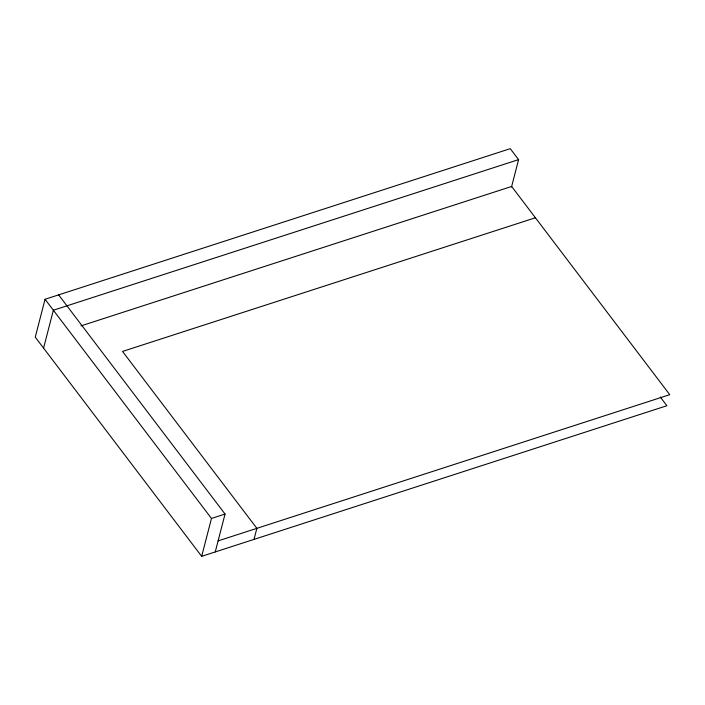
<?xml version="1.0" encoding="UTF-8"?>
<svg xmlns="http://www.w3.org/2000/svg" width="705" height="705" viewBox="0 0 705 705"><rect width="100%" height="100%" fill="white"/><g stroke="black" fill="none" stroke-linecap="round" stroke-linejoin="round"><path stroke-width="1.06" d="M511.513 186.992L518.589 159.621L510.27 148.667L45.049 299.273L35.25 337.157L201.674 556.333L666.895 405.727L660.25 396.986M43.569 348.12L53.368 310.226L518.589 159.621M201.674 556.333L211.474 518.439L45.049 299.273M215.245 551.945L225.045 514.051L58.621 294.875M254.012 539.395L256.867 528.336L122.538 351.434L535.421 217.774M80.96 325.895L511.645 186.464L669.75 394.677L218.101 540.894M211.474 518.439L225.045 514.051"/></g></svg>
